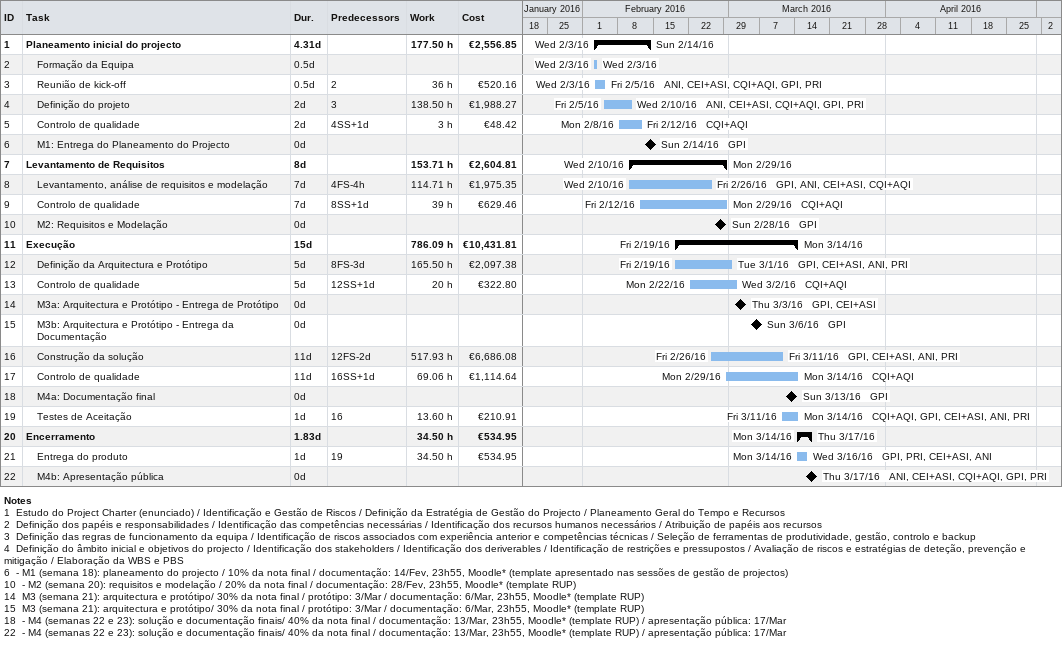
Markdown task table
| ID | Level | Task | Duration | Start | Finish | Predecessors | Resources | Work (h) | Cost (€) |
|---|---|---|---|---|---|---|---|---|---|
| 1 | 1 | **Planeamento inicial do projecto** | 4.31d | 2016-02-03 | 2016-02-14 |  |  | 177.50 | 2556.85 |
| 2 | 2 | Formação da Equipa | 0.5d | 2016-02-03 | 2016-02-03 |  |  |  |  |
| 3 | 2 | Reunião de kick-off | 0.5d | 2016-02-03 | 2016-02-05 | 2 | ANI, CEI+ASI, CQI+AQI, GPI, PRI | 36 | 520.16 |
| 4 | 2 | Definição do projeto | 2d | 2016-02-05 | 2016-02-10 | 3 | ANI, CEI+ASI, CQI+AQI, GPI, PRI | 138.50 | 1988.27 |
| 5 | 2 | Controlo de qualidade | 2d | 2016-02-08 | 2016-02-12 | 4SS+1d | CQI+AQI | 3 | 48.42 |
| 6 | 2 | M1: Entrega do Planeamento do Projecto | 0d | 2016-02-14 | 2016-02-14 |  | GPI |  |  |
| 7 | 1 | **Levantamento de Requisitos** | 8d | 2016-02-10 | 2016-02-29 |  |  | 153.71 | 2604.81 |
| 8 | 2 | Levantamento, análise de requisitos e modelação | 7d | 2016-02-10 | 2016-02-26 | 4FS-4h | GPI, ANI, CEI+ASI, CQI+AQI | 114.71 | 1975.35 |
| 9 | 2 | Controlo de qualidade | 7d | 2016-02-12 | 2016-02-29 | 8SS+1d | CQI+AQI | 39 | 629.46 |
| 10 | 2 | M2: Requisitos e Modelação | 0d | 2016-02-28 | 2016-02-28 |  | GPI |  |  |
| 11 | 1 | **Execução** | 15d | 2016-02-19 | 2016-03-14 |  |  | 786.09 | 10431.81 |
| 12 | 2 | Definição da Arquitectura e Protótipo | 5d | 2016-02-19 | 2016-03-01 | 8FS-3d | GPI, CEI+ASI, ANI, PRI | 165.50 | 2097.38 |
| 13 | 2 | Controlo de qualidade | 5d | 2016-02-22 | 2016-03-02 | 12SS+1d | CQI+AQI | 20 | 322.80 |
| 14 | 2 | M3a: Arquitectura e Protótipo - Entrega de Protótipo | 0d | 2016-03-03 | 2016-03-03 |  | GPI, CEI+ASI |  |  |
| 15 | 2 | M3b: Arquitectura e Protótipo - Entrega da Documentação | 0d | 2016-03-06 | 2016-03-06 |  | GPI |  |  |
| 16 | 2 | Construção da solução | 11d | 2016-02-26 | 2016-03-11 | 12FS-2d | GPI, CEI+ASI, ANI, PRI | 517.93 | 6686.08 |
| 17 | 2 | Controlo de qualidade | 11d | 2016-02-29 | 2016-03-14 | 16SS+1d | CQI+AQI | 69.06 | 1114.64 |
| 18 | 2 | M4a: Documentação final | 0d | 2016-03-13 | 2016-03-13 |  | GPI |  |  |
| 19 | 2 | Testes de Aceitação | 1d | 2016-03-11 | 2016-03-14 | 16 | CQI+AQI, GPI, CEI+ASI, ANI, PRI | 13.60 | 210.91 |
| 20 | 1 | **Encerramento** | 1.83d | 2016-03-14 | 2016-03-17 |  |  | 34.50 | 534.95 |
| 21 | 2 | Entrega do produto | 1d | 2016-03-14 | 2016-03-16 | 19 | GPI, PRI, CEI+ASI, ANI | 34.50 | 534.95 |
| 22 | 2 | M4b: Apresentação pública | 0d | 2016-03-17 | 2016-03-17 |  | ANI, CEI+ASI, CQI+AQI, GPI, PRI |  |  |

Notes
- 1: Estudo do Project Charter (enunciado) / Identificação e Gestão de Riscos / Definição da Estratégia de Gestão do Projecto / Planeamento Geral do Tempo e Recursos
- 2: Definição dos papéis e responsabilidades / Identificação das competências necessárias / Identificação dos recursos humanos necessários / Atribuição de papéis aos recursos
- 3: Definição das regras de funcionamento da equipa / Identificação de riscos associados com experiência anterior e competências técnicas / Seleção de ferramentas de produtividade, gestão, controlo e backup
- 4: Definição do âmbito inicial e objetivos do projecto / Identificação dos stakeholders / Identificação dos deriverables / Identificação de restrições e pressupostos / Avaliação de riscos e estratégias de deteção, prevenção e mitigação / Elaboração da WBS e PBS
- 6: - M1 (semana 18): planeamento do projecto / 10% da nota final / documentação: 14/Fev, 23h55, Moodle* (template apresentado nas sessões de gestão de projectos)
- 10: - M2 (semana 20): requisitos e modelação / 20% da nota final / documentação: 28/Fev, 23h55, Moodle* (template RUP)
- 14: M3 (semana 21): arquitectura e protótipo/ 30% da nota final / protótipo: 3/Mar / documentação: 6/Mar, 23h55, Moodle* (template RUP)
- 15: M3 (semana 21): arquitectura e protótipo/ 30% da nota final / protótipo: 3/Mar / documentação: 6/Mar, 23h55, Moodle* (template RUP)
- 18: - M4 (semanas 22 e 23): solução e documentação finais/ 40% da nota final / documentação: 13/Mar, 23h55, Moodle* (template RUP) / apresentação pública: 17/Mar
- 22: - M4 (semanas 22 e 23): solução e documentação finais/ 40% da nota final / documentação: 13/Mar, 23h55, Moodle* (template RUP) / apresentação pública: 17/Mar
